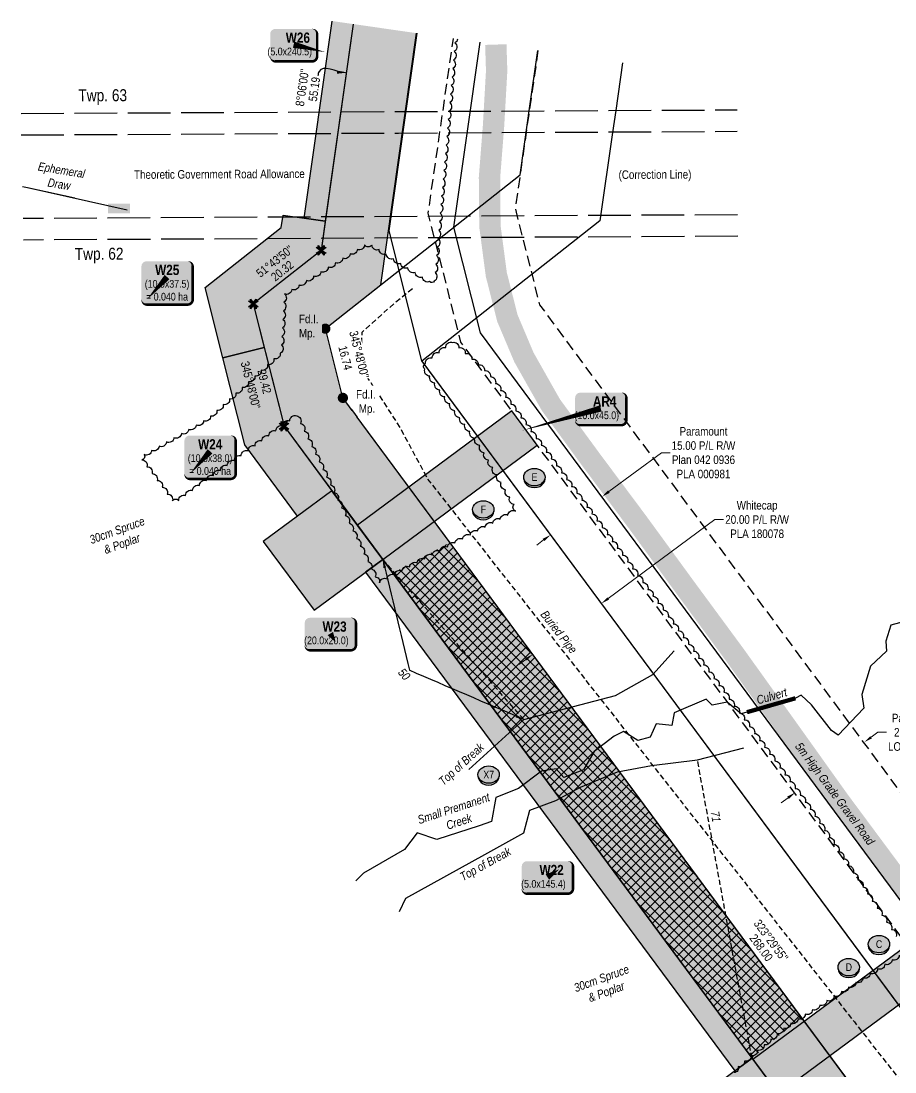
# Model space of a CAD drawing. Extents: x 521099 to 549685, y 6023217 to 6034691.
# Drawn here: x 533087 to 534110, y 6029176 to 6030407 of the extents above; entities that cross this region are included whole.
import ezdxf
from ezdxf.enums import TextEntityAlignment as Align

# ---------------------------------------------------------------- set-up
doc = ezdxf.new("R2010")
doc.units = 0
doc.header["$LTSCALE"] = 5
doc.header["$PDSIZE"] = 0.5
for name, pattern in [('0', [1, 1, 0]), ('foc-ACCESSROAD', [3.75, 2.5, -1.25]), ('foc-TIELINE', [1.875, 1.25, -0.625]), ('foc-TOPO', [1, 0.2, -0.8]), ('foc-TOPO-ephemeral', [6.25, 3.125, -0.625, 0.625, -0.625, 0.625, -0.625]), ('foc-UNSURVEYED', [12.5, 10, -2.5]), ('UG_PIPE', [1.875, 1.25, -0.625])]:
    doc.linetypes.add(name, pattern=pattern)
doc.layers.get('Defpoints').update_dxf_attribs({"color": 9})
for name, color, linetype, lineweight in [('AS-GENERAL', 48, 'Continuous', 18), ('C-RW-T', 13, 'Continuous', 9), ('F-AR-T', 190, 'Continuous', 9), ('F-RW-T', 190, 'Continuous', 9), ('T-TEXT', 48, 'Continuous', 18), ('T-TIE-T', 201, 'Continuous', 18)]:
    doc.layers.add(name, color=color, linetype=linetype, lineweight=lineweight)
for name, color, linetype in [('AS-PIPE-UG', 44, 'UG_PIPE'), ('AS-PIPE-UG-T', 44, 'Continuous'), ('AS-ROADS', 254, 'Continuous'), ('AS-UNDERLAY-H', 141, 'Continuous'), ('C-RW', 13, 'Continuous'), ('D-TXT', 6, 'Continuous'), ('F-AR', 190, 'foc-ACCESSROAD'), ('F-RW', 190, 'Continuous'), ('L-BD', 7, 'Continuous'), ('L-BD1', 253, 'Continuous'), ('L-MON', 1, 'Continuous'), ('L-MON-T', 1, 'Continuous'), ('L-ROAD-T', 7, 'Continuous'), ('L-USEC', 7, 'foc-UNSURVEYED'), ('P-CROSSINGS', 250, 'Continuous'), ('P-PROPOSED', 10, 'Continuous'), ('P-PROPOSED-H', 21, 'Continuous'), ('P-TEMP-BLOCKS', 250, 'Continuous'), ('P-TEMP-BLUE-BORE-H', 131, 'Continuous'), ('P-TEMP-H', 41, 'Continuous'), ('P-TEMP-NO CUT-H', 104, 'Continuous'), ('P-TEMP_WORKSPACE', 46, 'Continuous'), ('T-BUSH', 110, '0'), ('T-BUSH-T', 110, 'Continuous'), ('T-CREEK', 160, 'Continuous'), ('T-DRAW', 143, 'foc-TOPO-ephemeral'), ('T-GENERAL', 48, 'foc-TOPO'), ('T-SLOPE', 48, 'Continuous'), ('T-TIE', 201, 'foc-TIELINE'), ('T-WATER-T', 170, 'Continuous')]:
    doc.layers.add(name, color=color, linetype=linetype)
doc.styles.add('80', font='ARIALN.TTF', dxfattribs={"height": 10})
doc.styles.add('80CG', font='ARIALN.TTF', dxfattribs={"height": 10})
doc.styles.add('80L', font='ARIALN.TTF', dxfattribs={"height": 10})
doc.styles.add('80LS', font='ARIALNI.TTF', dxfattribs={"height": 10})
doc.styles.add('BOLD', font='ARIALNB.TTF')
doc.styles.add('Crossing', font='ARIALN.TTF', dxfattribs={"height": 10})
doc.styles.add('foc-LtypeFont', font='ARIALN.TTF', dxfattribs={"height": 7.35})
doc.linetypes.add('foc-TOPO-flowdirection-NOLINE', pattern='A,0,[">",foc-LtypeFont,S=0.3,R=0,X=0,Y=-0.945],-20,[">",foc-LtypeFont,S=0.3,R=0,X=0,Y=-0.945],0', length=20)
doc.dimstyles.new('Compass 5 000', dxfattribs={"dimscale": 5, "dimtxt": 9, "dimasz": 2, "dimexe": 0.2, "dimexo": 0.0625, "dimgap": 0.5, "dimtad": 0, "dimtih": 1, "dimtoh": 1, "dimzin": 0, "dimdsep": 46, "dimtxsty": '80CG', "dimcen": 0.1, "dimse1": 1, "dimse2": 1, "dimclrd": 256, "dimclrt": 256, "dimaunit": 1, "dimadec": 4, "dimazin": 0, "dimtfac": 0.06, "dimtofl": 0, "dimtmove": 0, "dimatfit": 1, "dimfxl": 0.2, "dimtolj": 1, "dimtzin": 0, "dimlwd": -1, "dimarcsym": 0})

# ---------------------------------------------------------------- blocks, each defined once
blk = doc.blocks.new('*U490')
h = blk.add_hatch(color=191)
edge = h.paths.add_edge_path()
edge.add_line((-24, -19.6), (24, -19.6))
edge.add_arc((24, -13.6), 6, 270, 360)
edge.add_line((30, -13.6), (30, 12.5))
edge.add_arc((24, 12.5), 6, 0, 90)
edge.add_line((24, 18.5), (-24, 18.5))
edge.add_arc((-24, 12.5), 6, 90, 180)
edge.add_line((-30, 12.5), (-30, -13.6))
edge.add_arc((-24, -13.6), 6, 180, 270)
at = {"color": 250, "flags": 128}
blk.add_lwpolyline([(-24, -19.6, 3, 3, 0), (24, -19.6, 3, 3, 0.414214), (30, -13.6, 3, 3, 0), (30, 12.5, 3, 0, 0.414214), (24, 18.5, 0, 0, 0), (-24, 18.5, 0, 0, 0.414214), (-30, 12.5, 0, 0, 0), (-30, -13.6, 0, 3, 0.414214)], format="xyseb", close=True, dxfattribs=at)
at = {"flags": 128}
blk.add_lwpolyline([(14, 9.1, 0, 7.5, 0), (0, 0, 0, 0, 0)], format="xyseb", dxfattribs=at)
at = {"color": 250}
for tag, p, height, style in [('TEMP_AREA_W1_001', (-9.2, 2.2), 12, 'BOLD'), ('ENTER_TEXT_001', (-30.7, -12.5), 9, '80')]:
    blk.add_attdef(tag, p, '', height=height, dxfattribs=dict(at, style=style))
blk = doc.blocks.new('*U475')
h = blk.add_hatch(color=191)
edge = h.paths.add_edge_path()
edge.add_line((-24, -19.6), (24, -19.6))
edge.add_arc((24, -13.6), 6, 270, 360)
edge.add_line((30, -13.6), (30, 12.5))
edge.add_arc((24, 12.5), 6, 0, 90)
edge.add_line((24, 18.5), (-24, 18.5))
edge.add_arc((-24, 12.5), 6, 90, 180)
edge.add_line((-30, 12.5), (-30, -13.6))
edge.add_arc((-24, -13.6), 6, 180, 270)
at = {"color": 250, "flags": 128}
blk.add_lwpolyline([(-24, -19.6, 3, 3, 0), (24, -19.6, 3, 3, 0.414214), (30, -13.6, 3, 3, 0), (30, 12.5, 3, 0, 0.414214), (24, 18.5, 0, 0, 0), (-24, 18.5, 0, 0, 0.414214), (-30, 12.5, 0, 0, 0), (-30, -13.6, 0, 3, 0.414214)], format="xyseb", close=True, dxfattribs=at)
at = {"flags": 128}
blk.add_lwpolyline([(6.2, -10, 0, 7.5, 0), (0, 0, 0, 0, 0)], format="xyseb", dxfattribs=at)
at = {"color": 250}
for tag, p, height, style in [('TEMP_AREA_W1_001', (-9.2, 2.2), 12, 'BOLD'), ('ENTER_TEXT_001', (-30.7, -12.5), 9, '80')]:
    blk.add_attdef(tag, p, '', height=height, dxfattribs=dict(at, style=style))
blk = doc.blocks.new('*D651')
at = {"layer": 'Defpoints', "color": 0, "transparency": 16777216}
for p in [(534074.2, 6029562.2), (534096.3, 6029531.9), (534015.4, 6029473)]:
    blk.add_point(p, dxfattribs=at)
at = {"layer": 'F-AR-T', "transparency": 16777216}
for p, q in [((534082.3, 6029568.1), (534090.4, 6029573.9)), ((534090.4, 6029573.9), (534100.4, 6029573.9)), ((533985.3, 6029497.3), (533977.2, 6029491.5))]:
    blk.add_line(p, q, dxfattribs=at)
for points in [[(534081.3, 6029569.4), (534083.3, 6029566.7), (534074.2, 6029562.2)], [(533984.3, 6029498.7), (533986.3, 6029496), (533993.4, 6029503.2)]]:
    blk.add_solid(points, dxfattribs=at)
at = {"layer": 'F-AR-T', "transparency": 16777216, "insert": (534134.7, 6029573.9), "char_height": 10, "attachment_point": 5, "style": '80CG'}
blk.add_mtext('\\A1;Paramount\\P20.00 A/R\\PLOC 992574', dxfattribs=at)
blk = doc.blocks.new('TEMP')
h = blk.add_hatch(color=255)
h.dxf.hatch_style = 1
h.paths.add_polyline_path([(-1.15, -0.67), (-0.67, -0.67), (-0.67, -1.15), (0, -0.25), (0.67, -1.15), (0.67, -0.67), (1.15, -0.67), (0.25, 0), (1.15, 0.67), (0.67, 0.67), (0.67, 1.15), (0, 0.25), (-0.67, 1.15), (-0.67, 0.67), (-1.15, 0.67), (-0.25, 0)])
h = blk.add_hatch(color=1)
h.dxf.hatch_style = 1
h.paths.add_polyline_path([(0, 0.08), (-0.57, 0.85), (-0.57, 0.57), (-0.85, 0.57), (-0.08, 0), (-0.85, -0.57), (-0.57, -0.57), (-0.57, -0.85), (0, -0.08), (0.57, -0.85), (0.57, -0.57), (0.85, -0.57), (0.08, 0), (0.85, 0.57), (0.57, 0.57), (0.57, 0.85)])
at = {"color": 1}
for p, q in [((-0.08, 0), (0.08, 0)), ((0, 0.08), (0, -0.08))]:
    blk.add_line(p, q, dxfattribs=at)
at = {"color": 255, "flags": 128}
blk.add_lwpolyline([(-0.25, 0), (-1.15, 0.67), (-0.67, 0.67), (-0.67, 1.15), (0, 0.25), (0.67, 1.15), (0.67, 0.67), (1.15, 0.67), (0.25, 0), (1.15, -0.67), (0.67, -0.67), (0.67, -1.15), (0, -0.25), (-0.67, -1.15), (-0.67, -0.67), (-1.15, -0.67)], close=True, dxfattribs=at)
at = {"color": 1, "flags": 128}
blk.add_lwpolyline([(-0.08, 0), (-0.85, 0.57), (-0.57, 0.57), (-0.57, 0.85), (0, 0.08), (0.57, 0.85), (0.57, 0.57), (0.85, 0.57), (0.08, 0), (0.85, -0.57), (0.57, -0.57), (0.57, -0.85), (0, -0.08), (-0.57, -0.85), (-0.57, -0.57), (-0.85, -0.57)], close=True, dxfattribs=at)
blk = doc.blocks.new('fdia')
at = {"color": 255, "const_width": 1}
blk.add_lwpolyline([(-0.5, 0, 1), (0.5, 0, 1)], format="xyb", close=True, dxfattribs=at)
blk = doc.blocks.new('Fdiaa')
blk.add_blockref('fdia', (0, 0))
blk = doc.blocks.new('fdib')
at = {"color": 1, "const_width": 1.6}
blk.add_lwpolyline([(-0.4, 0, 1), (0.4, 0, 1)], format="xyb", close=True, dxfattribs=at)
at = {"color": 1}
blk.add_circle((0, 0), 0.8, dxfattribs=at)
blk = doc.blocks.new('Fdibb')
blk.add_blockref('fdib', (0, 0))
blk = doc.blocks.new('fdicc')
for name in ['Fdibb', 'Fdiaa']:
    blk.add_blockref(name, (0, 0))
blk = doc.blocks.new('FDI')
blk.add_blockref('fdicc', (0, 0))
blk = doc.blocks.new('*D652')
at = {"layer": 'C-RW-T', "transparency": 16777216}
for p, q in [((533774.7, 6029730.6), (533899.5, 6029823)), ((533899.5, 6029823), (533909.5, 6029823)), ((533678.3, 6029659.3), (533670.2, 6029653.4))]:
    blk.add_line(p, q, dxfattribs=at)
at = {"layer": 'C-RW-T', "linetype": 'Continuous', "transparency": 16777216}
for points in [[(533773.7, 6029732), (533775.7, 6029729.3), (533766.6, 6029724.7)], [(533677.3, 6029660.6), (533679.3, 6029658), (533686.3, 6029665.2)]]:
    blk.add_solid(points, dxfattribs=at)
at = {"layer": 'Defpoints', "color": 0, "linetype": 'Continuous', "transparency": 16777216}
for p in [(533766.6, 6029724.7), (533788.2, 6029695.6), (533707.8, 6029636.2)]:
    blk.add_point(p, dxfattribs=at)
at = {"layer": 'C-RW-T', "linetype": 'Continuous', "transparency": 16777216, "insert": (533949, 6029823), "char_height": 10, "attachment_point": 5, "style": '80CG'}
blk.add_mtext('\\A1;Whitecap\\P20.00 P/L R/W\\PPLA 180078', dxfattribs=at)
blk = doc.blocks.new('*D663')
at = {"layer": 'Defpoints', "color": 0, "linetype": 'Continuous', "transparency": 16777216}
for p in [(533765.6, 6029852.1), (533767.4, 6029849.7), (533705.4, 6029807.5)]:
    blk.add_point(p, dxfattribs=at)
at = {"layer": 'F-RW-T', "transparency": 16777216}
for p, q in [((533775.4, 6029855.7), (533837.1, 6029901.3)), ((533837.1, 6029901.3), (533847.1, 6029901.3)), ((533699.1, 6029799.2), (533691.1, 6029793.2))]:
    blk.add_line(p, q, dxfattribs=at)
at = {"layer": 'F-RW-T', "linetype": 'Continuous', "transparency": 16777216}
for points in [[(533774.4, 6029857), (533776.4, 6029854.3), (533767.4, 6029849.7)], [(533698.1, 6029800.5), (533700.1, 6029797.8), (533707.1, 6029805.1)]]:
    blk.add_solid(points, dxfattribs=at)
at = {"layer": 'F-RW-T', "linetype": 'Continuous', "transparency": 16777216, "insert": (533886.2, 6029901.3), "char_height": 10, "attachment_point": 5, "style": '80CG'}
blk.add_mtext('\\A1;Paramount\\P15.00 P/L R/W\\PPlan 042 0936\\PPLA 000981', dxfattribs=at)
blk = doc.blocks.new('xing2')
h = blk.add_hatch(color=50)
h.dxf.hatch_style = 1
edge = h.paths.add_edge_path()
edge.add_ellipse((0, 0), major_axis=(-12.5, 0), ratio=0.816297, start_angle=0, end_angle=360)
h = blk.add_hatch(color=250)
h.dxf.hatch_style = 1
edge = h.paths.add_edge_path()
edge.add_ellipse((0, -2), major_axis=(-12.5, 0), ratio=0.816297, start_angle=0, end_angle=180)
edge.add_line((12.5, -2), (12.5, 0))
edge.add_ellipse((0, 0), major_axis=(-12.5, 0), ratio=0.816297, start_angle=0, end_angle=180, ccw=False)
edge.add_line((-12.5, 0), (-12.5, -2))
at = {"color": 250}
blk.add_ellipse((0, 0), major_axis=(-12.5, 0), ratio=0.816297, dxfattribs=at)
blk.add_ellipse((0, -2), major_axis=(-12.5, 0), ratio=0.816297, start_param=0, end_param=3.141593, dxfattribs=at)
at = {"color": 250, "style": 'Crossing'}
blk.add_attdef('CROSSING', text='', height=9, dxfattribs=at).set_placement((0.1, 0), align=Align.MIDDLE_CENTER)
at = {"color": 250, "style": 'Crossing', "flags": 1}
for tag, p in [('OWNER', (0.1, -12.5)), ('DESCRIPTION', (0.1, -25.8)), ('LOCATION', (0.1, -39.3)), ('DWG_REF', (0.1, -52.8))]:
    blk.add_attdef(tag, text='', height=9, dxfattribs=at).set_placement(p, align=Align.MIDDLE_CENTER)
blk = doc.blocks.new('Well_proximity')
h = blk.add_hatch(color=191)
h.dxf.hatch_style = 1
edge = h.paths.add_edge_path()
edge.add_ellipse((0, 0), major_axis=(-12.5, 0), ratio=0.816297, start_angle=0, end_angle=360)
h = blk.add_hatch(color=250)
h.dxf.hatch_style = 1
edge = h.paths.add_edge_path()
edge.add_ellipse((0, -2), major_axis=(-12.5, 0), ratio=0.816297, start_angle=0, end_angle=180)
edge.add_line((12.5, -2), (12.5, 0))
edge.add_ellipse((0, 0), major_axis=(-12.5, 0), ratio=0.816297, start_angle=0, end_angle=180, ccw=False)
edge.add_line((-12.5, 0), (-12.5, -2))
at = {"color": 250}
blk.add_ellipse((0, 0), major_axis=(-12.5, 0), ratio=0.816297, dxfattribs=at)
blk.add_ellipse((0, -2), major_axis=(-12.5, 0), ratio=0.816297, start_param=0, end_param=3.141593, dxfattribs=at)
at = {"color": 250, "style": '80L'}
blk.add_attdef('CROSSING', text='', height=9, dxfattribs=at).set_placement((0.1, 0), align=Align.MIDDLE_CENTER)
blk = doc.blocks.new('*U968')
h = blk.add_hatch(color=191)
edge = h.paths.add_edge_path()
edge.add_line((-24, -19.6), (24, -19.6))
edge.add_arc((24, -13.6), 6, 270, 360)
edge.add_line((30, -13.6), (30, 12.5))
edge.add_arc((24, 12.5), 6, 0, 90)
edge.add_line((24, 18.5), (-24, 18.5))
edge.add_arc((-24, 12.5), 6, 90, 180)
edge.add_line((-30, 12.5), (-30, -13.6))
edge.add_arc((-24, -13.6), 6, 180, 270)
at = {"color": 250, "flags": 128}
blk.add_lwpolyline([(-24, -19.6, 3, 3, 0), (24, -19.6, 3, 3, 0.414214), (30, -13.6, 3, 3, 0), (30, 12.5, 3, 0, 0.414214), (24, 18.5, 0, 0, 0), (-24, 18.5, 0, 0, 0.414214), (-30, 12.5, 0, 0, 0), (-30, -13.6, 0, 3, 0.414214)], format="xyseb", close=True, dxfattribs=at)
at = {"flags": 128}
blk.add_lwpolyline([(-92.6, -26, 0, 7.5, 0), (0, 0, 0, 0, 0)], format="xyseb", dxfattribs=at)
at = {"color": 250}
for tag, p, height, style in [('TEMP_AREA_W1_001', (-9.2, 2.2), 12, 'BOLD'), ('ENTER_TEXT_001', (-30.7, -12.5), 9, '80')]:
    blk.add_attdef(tag, p, '', height=height, dxfattribs=dict(at, style=style))
blk = doc.blocks.new('*U476')
h = blk.add_hatch(color=191)
edge = h.paths.add_edge_path()
edge.add_line((-21.5, -19.6), (21.5, -19.6))
edge.add_arc((21.5, -13.6), 6, 270, 360)
edge.add_line((27.5, -13.6), (27.5, 12.5))
edge.add_arc((21.5, 12.5), 6, 0, 90)
edge.add_line((21.5, 18.5), (-21.5, 18.5))
edge.add_arc((-21.5, 12.5), 6, 90, 180)
edge.add_line((-27.5, 12.5), (-27.5, -13.6))
edge.add_arc((-21.5, -13.6), 6, 180, 270)
at = {"color": 250, "flags": 128}
blk.add_lwpolyline([(-21.5, -19.6, 3, 3, 0), (21.5, -19.6, 3, 3, 0.414214), (27.5, -13.6, 3, 3, 0), (27.5, 12.5, 3, 0, 0.414214), (21.5, 18.5, 0, 0, 0), (-21.5, 18.5, 0, 0, 0.414214), (-27.5, 12.5, 0, 0, 0), (-27.5, -13.6, 0, 3, 0.414214)], format="xyseb", close=True, dxfattribs=at)
at = {"flags": 128}
blk.add_lwpolyline([(36.7, -8.7, 0, 7.5, 0), (0, 0, 0, 0, 0)], format="xyseb", dxfattribs=at)
at = {"color": 250}
for tag, p, height, style in [('TEMP_AREA_W1_001', (-9.2, 2.2), 12, 'BOLD'), ('ENTER_TEXT_001', (-30.7, -12.5), 9, '80')]:
    blk.add_attdef(tag, p, '', height=height, dxfattribs=dict(at, style=style))
blk = doc.blocks.new('*U998')
h = blk.add_hatch(color=191)
edge = h.paths.add_edge_path()
edge.add_line((-24, -32.3), (24, -32.3))
edge.add_arc((24, -26.3), 6, 270, 360)
edge.add_line((30, -26.3), (30, 12.5))
edge.add_arc((24, 12.5), 6, 0, 90)
edge.add_line((24, 18.5), (-24, 18.5))
edge.add_arc((-24, 12.5), 6, 90, 180)
edge.add_line((-30, 12.5), (-30, -26.3))
edge.add_arc((-24, -26.3), 6, 180, 270)
at = {"color": 250, "flags": 128}
blk.add_lwpolyline([(-24, -32.3, 3, 3, 0), (24, -32.3, 3, 3, 0.414214), (30, -26.3, 3, 3, 0), (30, 12.5, 3, 0, 0.414214), (24, 18.5, 0, 0, 0), (-24, 18.5, 0, 0, 0.414214), (-30, 12.5, 0, 0, 0), (-30, -26.3, 0, 3, 0.414214)], format="xyseb", close=True, dxfattribs=at)
at = {"flags": 128}
blk.add_lwpolyline([(-23.5, -26.4, 0, 7.5, 0), (0, 0, 0, 0, 0)], format="xyseb", dxfattribs=at)
at = {"color": 250}
for tag, p, height, style in [('TEMP_AREA_W1_001', (-9.2, 2.2), 12, 'BOLD'), ('ENTER_TEXT_001', (-30.7, -12.5), 9, '80')]:
    blk.add_attdef(tag, p, '', height=height, dxfattribs=dict(at, style=style))

msp = doc.modelspace()

# ---------------------------------------------------------------- hatches: boundary and pattern name
at = {"layer": 'AS-UNDERLAY-H'}
h = msp.add_hatch(color=256, dxfattribs=at)
h.dxf.hatch_style = 1
h.paths.add_polyline_path([(533189.317, 6030193.01), (533215.089, 6030193.01), (533215.089, 6030181.663), (533189.317, 6030181.663)])
at = {"layer": 'P-TEMP-BLUE-BORE-H'}
h = msp.add_hatch(color=256, dxfattribs=at)
h.dxf.hatch_style = 1
h.paths.add_polyline_path([(533943.012, 6029192.311), (533522.492, 6029760.593), (533589.562, 6029795.975), (534002.216, 6029238.324), (533984.568, 6029227.244)])
at = {"layer": 'P-TEMP-H'}
h = msp.add_hatch(color=256, dxfattribs=at)
h.dxf.hatch_style = 1
h.paths.add_polyline_path([(533476.29, 6030403.178), (533451.557, 6030406.737), (533418.845, 6030175.967), (533443.584, 6030172.46)])
h = msp.add_hatch(color=256, dxfattribs=at)
h.dxf.hatch_style = 1
h.paths.add_polyline_path([(533372.139, 6030024.385), (533395.278, 6029932.246), (533451.373, 6029856.702), (533411.077, 6029826.883), (533349.22, 6029910.475), (533323.67, 6030012.212)])
h = msp.add_hatch(color=256, dxfattribs=at)
h.dxf.hatch_style = 1
h.paths.add_polyline_path([(533510.825, 6029776.359), (533451.373, 6029856.702), (533371.03, 6029797.249), (533430.482, 6029716.906)])
h = msp.add_hatch(color=256, dxfattribs=at)
h.dxf.hatch_style = 1
h.paths.add_polyline_path([(533490.74, 6029761.496), (533922.926, 6029177.447), (533943.012, 6029192.311), (533510.825, 6029776.359)])
h = msp.add_hatch(color=256, dxfattribs=at)
h.dxf.hatch_style = 1
h.paths.add_polyline_path([(533973.77, 6029150.745), (534154.542, 6029284.514), (534124.815, 6029324.685), (533944.044, 6029190.917)])
h = msp.add_hatch(color=256, dxfattribs=at)
h.dxf.hatch_style = 1
h.paths.add_polyline_path([(534002.465, 6029111.968), (533943.012, 6029192.311), (533862.669, 6029132.858), (533922.122, 6029052.515)])
at = {"layer": 'P-TEMP-NO CUT-H'}
h = msp.add_hatch(dxfattribs=at)
h.set_pattern_fill('ANSI37', color=256, scale=2.498703625)
h.paths.add_polyline_path([(533943.012, 6029192.311), (533522.492, 6029760.593), (533589.562, 6029795.975), (534002.216, 6029238.324), (533984.568, 6029227.244)])

# ---------------------------------------------------------------- linework, layer by layer
at = {"layer": 'AS-GENERAL', "const_width": 4.997, "flags": 128}
msp.add_lwpolyline([(533937.058, 6029597.479), (533993.793, 6029613.784)], dxfattribs=at)
at = {"layer": 'AS-PIPE-UG', "flags": 128}
msp.add_lwpolyline([(533545.543, 6030093.239), (533516.853, 6030069.764), (533486.388, 6030042.094), (533484.593, 6030001.409), (533503.958, 6029972.574), (533531.848, 6029929.109), (533563.198, 6029870.699), (534062.768, 6029234.814), (534494.748, 6028683.416)], dxfattribs=at)
at = {"layer": 'AS-ROADS', "const_width": 24.987, "flags": 128}
msp.add_lwpolyline([(534253.098, 6029209.195), (534250.183, 6029213.149), (534176.143, 6029315.279), (534110.713, 6029405.029), (534044.598, 6029494.184), (533981.863, 6029582.164), (533923.253, 6029664.059), (533865.803, 6029742.129), (533808.293, 6029820.949), (533754.148, 6029893.594), (533707.633, 6029957.154), (533676.068, 6030012.979), (533656.718, 6030058.739), (533643.718, 6030109.989), (533636.238, 6030166.474), (533635.743, 6030223.504), (533640.508, 6030284.394), (533644.128, 6030348.384), (533643.148, 6030379.166)], dxfattribs=at)
at = {"layer": 'C-RW', "flags": 128}
for points in [[(533791.494, 6030357.819), (533783.455, 6030301.96), (533779.741, 6030276.199), (533764.875, 6030172.895), (533556.668, 6030008.455), (534342.852, 6028946.022), (534400.464, 6028858.125), (534478.474, 6028752.153), (534516.89, 6028699.616)], [(534104.913, 6029099.54), (533464.143, 6029965.464), (533443.628, 6030046.539)]]:
    msp.add_lwpolyline(points, dxfattribs=at)
at = {"layer": 'F-AR', "flags": 128}
for points in [[(534549.208, 6028723.228), (534349.642, 6028996.374), (534331.755, 6029045.032), (533602.295, 6030030.808), (533564.058, 6030181.921), (533581.192, 6030300.954), (533581.728, 6030304.705), (533593.476, 6030386.314)], [(533692.486, 6030372.066), (533682.323, 6030301.457), (533680.735, 6030290.45), (533673.254, 6030238.46), (533665.856, 6030187.059), (533694.357, 6030074.425), (534420.621, 6029092.966), (534438.615, 6029044.018), (534629.911, 6028782.191)]]:
    msp.add_lwpolyline(points, dxfattribs=at)
at = {"layer": 'F-RW', "flags": 128}
for points in [[(533550.524, 6030392.495), (533517.742, 6030161.24), (533556.264, 6030009), (534276.574, 6029035.588), (534326.009, 6028968.784), (534321.877, 6028612.741)], [(534396.833, 6028611.872), (534401.257, 6028993.114), (534351.841, 6029059.895), (533625.311, 6030041.712), (533594.032, 6030165.326), (533624.721, 6030381.818)]]:
    msp.add_lwpolyline(points, dxfattribs=at)
at = {"layer": 'L-USEC', "flags": 128}
for points in [[(533087.425, 6030298.531), (533529.27, 6030300.744), (533925.537, 6030302.729)], [(533087.551, 6030273.394), (533529.396, 6030275.607), (533925.663, 6030277.592)], [(533926.187, 6030179.86), (533090.006, 6030175.438)], [(533926.32, 6030154.723), (533090.139, 6030150.301)]]:
    msp.add_lwpolyline(points, dxfattribs=at)
at = {"layer": 'P-TEMP_WORKSPACE', "flags": 128}
msp.add_lwpolyline([(533476.29, 6030403.178), (533443.584, 6030172.46), (533418.845, 6030175.967), (533451.557, 6030406.737)], dxfattribs=at)
for points in [[(533372.139, 6030024.385), (533395.278, 6029932.246), (533451.373, 6029856.702), (533411.077, 6029826.883), (533349.22, 6029910.475), (533323.67, 6030012.212)], [(533510.825, 6029776.359), (533451.373, 6029856.702), (533371.03, 6029797.249), (533430.482, 6029716.906)], [(533490.74, 6029761.496), (533922.926, 6029177.447), (533943.012, 6029192.311), (533510.825, 6029776.359)], [(533973.77, 6029150.745), (534154.542, 6029284.514), (534124.815, 6029324.685), (533944.044, 6029190.917)], [(534002.465, 6029111.968), (533943.012, 6029192.311), (533862.669, 6029132.858), (533922.122, 6029052.515)]]:
    msp.add_lwpolyline(points, close=True, dxfattribs=at)
at = {"layer": 'T-BUSH', "linetype": 'Continuous', "flags": 128}
for points in [[(533598.351, 6030385.613, -0.23848613), (533595.34, 6030381.002, -0.52056705), (533594.475, 6030371.045, -0.52056705), (533593.609, 6030361.088, -0.52056705), (533592.744, 6030351.13, -0.52056705), (533591.878, 6030341.173, -0.52056705), (533591.013, 6030331.216, -0.52056705), (533590.147, 6030321.259, -0.52056705), (533589.281, 6030311.301, -0.52056705), (533588.416, 6030301.344, -0.52056705), (533587.55, 6030291.387, -0.52056705), (533586.685, 6030281.429, -0.52056705), (533585.819, 6030271.472, -0.52056705), (533584.954, 6030261.515, -0.52056705), (533584.088, 6030251.558, -0.52056705), (533583.223, 6030241.6, -0.52056705), (533582.357, 6030231.643, -0.52056705), (533581.492, 6030221.686, -0.52056705), (533580.626, 6030211.729, -0.52056705), (533579.761, 6030201.771, -0.52056705), (533578.895, 6030191.814, -0.52056705), (533578.029, 6030181.857, -0.52056705), (533577.164, 6030171.9, -0.52056705), (533576.298, 6030161.942, -0.52056705), (533575.433, 6030151.985, -0.52056705), (533574.567, 6030142.028, -0.52056705), (533573.702, 6030132.07, -0.52056705), (533572.836, 6030122.113, -0.52056705), (533571.971, 6030112.156, -0.52056705), (533571.105, 6030102.199, -0.52056705), (533565.613, 6030101.596, -0.52056705), (533557.174, 6030106.951, -0.52056705), (533548.734, 6030112.306, -0.52056705), (533540.295, 6030117.661, -0.52056705), (533531.856, 6030123.017, -0.52056705), (533523.417, 6030128.372, -0.52056705), (533514.978, 6030133.727, -0.52056705), (533506.539, 6030139.082, -0.52056705), (533498.1, 6030144.437, -0.52056705), (533489.618, 6030144.56, -0.52056705), (533481.093, 6030139.343, -0.52056705), (533472.567, 6030134.126, -0.52056705), (533464.042, 6030128.909, -0.52056705), (533455.517, 6030123.692, -0.52056705), (533446.991, 6030118.476, -0.52056705), (533438.466, 6030113.259, -0.52056705), (533429.941, 6030108.042, -0.52056705), (533421.416, 6030102.825, -0.52056705), (533412.89, 6030097.608, -0.52056705), (533404.365, 6030092.391, -0.52056705), (533395.84, 6030087.174, -0.52056705), (533395.013, 6030077.368, -0.52056705), (533394.478, 6030067.387, -0.52056705), (533393.942, 6030057.407, -0.52056705), (533393.407, 6030047.426, -0.52056705), (533392.872, 6030037.446, -0.52056705), (533392.337, 6030027.465, -0.52056705), (533390.919, 6030017.905, -0.52056705), (533383.503, 6030011.205, -0.52056705), (533376.087, 6030004.504, -0.52056705), (533368.671, 6029997.803, -0.52056705), (533361.255, 6029991.103, -0.52056705), (533353.839, 6029984.402, -0.52056705), (533346.423, 6029977.701, -0.52056705), (533339.007, 6029971.001, -0.52056705), (533331.591, 6029964.3, -0.52056705), (533324.175, 6029957.599, -0.52056705), (533316.759, 6029950.899, -0.52056705), (533309.343, 6029944.198, -0.52056705), (533301.188, 6029938.521, -0.52056705), (533292.494, 6029933.59, -0.52056705), (533283.8, 6029928.66, -0.52056705), (533275.106, 6029923.73, -0.52056705), (533266.411, 6029918.8, -0.52056705), (533257.717, 6029913.87, -0.52056705), (533249.023, 6029908.939, -0.52056705), (533240.329, 6029904.009, -0.52056705), (533231.635, 6029899.079, -0.52056705), (533228.809, 6029892.913, -0.52056705), (533234.778, 6029884.896, -0.52056705), (533240.746, 6029876.879, -0.52056705), (533246.715, 6029868.862, -0.52056705), (533252.683, 6029860.845, -0.52056705), (533258.652, 6029852.828, -0.52056705), (533264.621, 6029844.811, -0.52056705), (533271.948, 6029845.507, -0.52056705), (533280.074, 6029851.326, -0.52056705), (533288.2, 6029857.145, -0.52056705), (533296.326, 6029862.965, -0.52056705), (533304.451, 6029868.784, -0.52056705), (533312.577, 6029874.604, -0.52056705), (533320.703, 6029880.423, -0.52056705), (533328.829, 6029886.242, -0.52056705), (533336.955, 6029892.062, -0.52056705), (533345.081, 6029897.881, -0.52056705), (533353.207, 6029903.701, -0.52056705), (533361.333, 6029909.52, -0.52056705), (533369.459, 6029915.339, -0.52056705), (533377.585, 6029921.159, -0.52056705), (533385.711, 6029926.978, -0.52056705), (533393.837, 6029932.797, -0.52056705), (533401.963, 6029938.617, -0.52056705), (533410.089, 6029944.436, -0.52056705), (533414.507, 6029935.64, -0.52056705), (533418.876, 6029926.651, -0.52056705), (533423.245, 6029917.661, -0.52056705), (533427.614, 6029908.672, -0.52056705), (533431.983, 6029899.683, -0.52056705), (533436.352, 6029890.694, -0.52056705), (533440.721, 6029881.704, -0.52056705), (533445.09, 6029872.715, -0.52056705), (533449.459, 6029863.726, -0.52056705), (533453.828, 6029854.736, -0.52056705), (533458.197, 6029845.747, -0.52056705), (533462.567, 6029836.758, -0.52056705), (533466.936, 6029827.768, -0.52056705), (533471.305, 6029818.779, -0.52056705), (533475.674, 6029809.79, -0.52056705), (533480.043, 6029800.8, -0.52056705), (533484.412, 6029791.811, -0.52056705), (533488.781, 6029782.822, -0.52056705), (533493.15, 6029773.833, -0.52056705), (533497.519, 6029764.843, -0.52056705), (533501.888, 6029755.854, -0.52056705), (533506.959, 6029749.008, -0.52056705), (533515.799, 6029753.672, -0.52056705), (533524.639, 6029758.335, -0.52056705), (533533.479, 6029762.999, -0.52056705), (533542.319, 6029767.662, -0.52056705), (533551.16, 6029772.326, -0.52056705), (533560, 6029776.989, -0.52056705), (533568.84, 6029781.653, -0.52056705), (533577.68, 6029786.317, -0.52056705), (533586.52, 6029790.98, -0.52056705), (533595.36, 6029795.644, -0.52056705), (533604.2, 6029800.307, -0.52056705), (533613.04, 6029804.971, -0.52056705), (533621.88, 6029809.634, -0.52056705), (533630.721, 6029814.298, -0.52056705), (533639.561, 6029818.962, -0.52056705), (533648.401, 6029823.625, -0.52056705), (533657.241, 6029828.289, -0.52056705), (533666.081, 6029832.952, -0.52056705), (533664.489, 6029840.622, -0.52056705), (533659.486, 6029849.275, -0.52056705), (533654.483, 6029857.927, -0.52056705), (533649.481, 6029866.58, -0.52056705), (533644.478, 6029875.232, -0.52056705), (533639.475, 6029883.885, -0.52056705), (533634.472, 6029892.538, -0.52056705), (533629.469, 6029901.19, -0.52056705), (533624.466, 6029909.843, -0.52056705), (533618.695, 6029917.998, -0.52056705), (533612.84, 6029926.098, -0.52056705), (533606.985, 6029934.198, -0.52056705), (533601.13, 6029942.298, -0.52056705), (533595.275, 6029950.398, -0.52056705), (533589.419, 6029958.498, -0.52056705), (533583.564, 6029966.599, -0.52056705), (533577.709, 6029974.699, -0.52056705), (533571.854, 6029982.799, -0.52056705), (533565.998, 6029990.899, -0.52056705), (533560.143, 6029998.999, -0.52056705), (533560.767, 6030006.147, -0.52056705), (533568.706, 6030012.219, -0.52056705), (533576.645, 6030018.29, -0.52056705), (533584.584, 6030024.362, -0.52056705), (533592.523, 6030030.434, -0.52056705), (533599.988, 6030024.141, -0.52056705), (533607.438, 6030017.478, -0.52056705), (533614.888, 6030010.815, -0.52056705), (533622.338, 6030004.153, -0.52056705), (533629.789, 6029997.49, -0.52056705), (533636.747, 6029990.379, -0.52056705), (533642.691, 6029982.344, -0.52056705), (533648.634, 6029974.308, -0.52056705), (533654.578, 6029966.273, -0.52056705), (533660.522, 6029958.237, -0.52056705), (533666.466, 6029950.202, -0.52056705), (533672.409, 6029942.167, -0.52056705), (533678.353, 6029934.131, -0.52056705), (533684.297, 6029926.096, -0.52056705), (533690.241, 6029918.06, -0.52056705), (533696.185, 6029910.025, -0.52056705), (533702.128, 6029901.989, -0.52056705), (533708.072, 6029893.954, -0.52056705), (533714.016, 6029885.919, -0.52056705), (533719.96, 6029877.883, -0.52056705), (533725.903, 6029869.848, -0.52056705), (533731.847, 6029861.812, -0.52056705), (533737.791, 6029853.777, -0.52056705), (533743.735, 6029845.742, -0.52056705), (533749.678, 6029837.706, -0.52056705), (533755.622, 6029829.671, -0.52056705), (533761.566, 6029821.635, -0.52056705), (533767.51, 6029813.6, -0.52056705), (533773.454, 6029805.564, -0.52056705), (533779.397, 6029797.529, -0.52056705), (533785.341, 6029789.494, -0.52056705), (533791.285, 6029781.458, -0.52056705), (533797.229, 6029773.423, -0.52056705), (533803.172, 6029765.387, -0.52056705), (533809.116, 6029757.352, -0.52056705), (533815.06, 6029749.317, -0.52056705), (533821.004, 6029741.281, -0.52056705), (533826.947, 6029733.246, -0.52056705), (533832.891, 6029725.21, -0.52056705), (533838.835, 6029717.175, -0.52056705), (533844.779, 6029709.14, -0.52056705), (533850.723, 6029701.104, -0.52056705), (533856.666, 6029693.069, -0.52056705), (533862.61, 6029685.033, -0.52056705), (533868.554, 6029676.998, -0.52056705), (533874.498, 6029668.962, -0.52056705), (533880.441, 6029660.927, -0.52056705), (533886.385, 6029652.892, -0.52056705), (533892.329, 6029644.856, -0.52056705), (533898.273, 6029636.821, -0.52056705), (533904.216, 6029628.785, -0.52056705), (533910.16, 6029620.75, -0.52056705), (533916.104, 6029612.715, -0.52056705), (533922.048, 6029604.679, -0.52056705), (533927.992, 6029596.644, -0.52056705), (533933.935, 6029588.608, -0.52056705), (533939.879, 6029580.573, -0.52056705), (533945.823, 6029572.537, -0.52056705), (533951.767, 6029564.502, -0.52056705), (533957.71, 6029556.467, -0.52056705), (533963.654, 6029548.431, -0.52056705), (533969.598, 6029540.396, -0.52056705), (533975.542, 6029532.36, -0.52056705), (533981.485, 6029524.325, -0.52056705), (533987.429, 6029516.29, -0.52056705), (533993.373, 6029508.254, -0.52056705), (533999.317, 6029500.219, -0.52056705), (534005.261, 6029492.183, -0.52056705), (534010.942, 6029483.962, -0.52056705), (534016.543, 6029475.684, -0.52056705), (534022.144, 6029467.406, -0.52056705), (534027.745, 6029459.128, -0.52056705), (534033.346, 6029450.85, -0.52056705), (534038.947, 6029442.573, -0.52056705), (534044.549, 6029434.295, -0.52056705), (534050.15, 6029426.017, -0.52056705), (534055.751, 6029417.739, -0.52056705), (534061.352, 6029409.461, -0.52056705), (534066.953, 6029401.183, -0.52056705), (534072.555, 6029392.905, -0.52056705), (534078.156, 6029384.627, -0.52056705), (534083.757, 6029376.35, -0.52056705), (534089.358, 6029368.072, -0.52056705), (534094.959, 6029359.794, -0.52056705), (534100.56, 6029351.516, -0.52056705), (534106.162, 6029343.238, -0.52056705), (534111.763, 6029334.96, -0.52056705)], [(534115.369, 6029312.907, -0.52056705), (534106.904, 6029307.592, -0.52056705), (534098.439, 6029302.278, -0.52056705), (534089.975, 6029296.963, -0.52056705), (534081.51, 6029291.649, -0.52056705), (534073.045, 6029286.334, -0.52056705), (534064.58, 6029281.02, -0.52056705), (534056.116, 6029275.705, -0.52056705), (534047.651, 6029270.391, -0.52056705), (534039.186, 6029265.076, -0.52056705), (534030.721, 6029259.761, -0.52056705), (534022.257, 6029254.447, -0.52056705), (534013.792, 6029249.132, -0.52056705), (534005.327, 6029243.818, -0.52056705), (533996.862, 6029238.503, -0.52056705), (533988.398, 6029233.189, -0.52056705), (533980.208, 6029227.496, -0.52056705), (533972.558, 6029221.065, -0.52056705), (533964.907, 6029214.633, -0.52056705), (533957.256, 6029208.202, -0.52056705), (533949.606, 6029201.771, -0.52056705), (533941.955, 6029195.339, -0.52056705), (533934.304, 6029188.908, -0.52056705), (533926.654, 6029182.476, -0.52056705), (533922.198, 6029175.578, -0.52056705)]]:
    msp.add_lwpolyline(points, format="xyb", dxfattribs=at)
at = {"layer": 'T-CREEK', "linetype": 'foc-TOPO-flowdirection-NOLINE', "elevation": 4296.155, "flags": 128}
msp.add_lwpolyline([(534216.283, 6029894.909), (534224.428, 6029870.749), (534197.763, 6029838.694), (534150.693, 6029820.879), (534142.858, 6029786.229), (534142.283, 6029762.624), (534133.318, 6029760.214), (534148.063, 6029739.024), (534135.048, 6029726.409), (534136.713, 6029711.219), (534127.468, 6029705.124), (534105.543, 6029699.439), (534099.458, 6029680.644), (534100.318, 6029668.779), (534081.758, 6029651.539), (534071.463, 6029618.119), (534073.833, 6029602.114), (534043.773, 6029570.404), (534036.093, 6029576.124), (534012.673, 6029606.269), (534000.453, 6029617.474), (533993.793, 6029613.784), (533937.058, 6029597.479), (533930.238, 6029595.644), (533914.048, 6029609.129), (533896.348, 6029605.569), (533889.318, 6029612.814), (533851.698, 6029596.539), (533849.333, 6029581.954), (533830.643, 6029583.759), (533823.733, 6029568.194), (533809.218, 6029564.394), (533792.578, 6029574.804), (533781.853, 6029569.539), (533758.393, 6029551.564), (533745.788, 6029529.994), (533722.798, 6029520.894), (533713.803, 6029531.044), (533696.543, 6029528.559), (533669.508, 6029508.269), (533643.033, 6029497.549), (533637.948, 6029469.429), (533623.798, 6029464.604), (533574.068, 6029448.239), (533551.088, 6029456.059), (533536.378, 6029436.594), (533488.448, 6029409.004), (533479.466, 6029399.896)], dxfattribs=at)
at = {"layer": 'T-CREEK', "linetype": 'Continuous', "elevation": 4296.155, "flags": 128}
msp.add_lwpolyline([(534127.468, 6029705.124), (534105.543, 6029699.439), (534099.458, 6029680.644), (534100.318, 6029668.779), (534081.758, 6029651.539), (534071.463, 6029618.119), (534073.833, 6029602.114), (534043.773, 6029570.404), (534036.093, 6029576.124), (534012.673, 6029606.269), (534000.453, 6029617.474), (533993.793, 6029613.784), (533937.058, 6029597.479), (533930.238, 6029595.644), (533914.048, 6029609.129), (533896.348, 6029605.569), (533889.318, 6029612.814), (533851.698, 6029596.539), (533849.333, 6029581.954), (533830.643, 6029583.759), (533823.733, 6029568.194), (533809.218, 6029564.394), (533792.578, 6029574.804), (533781.853, 6029569.539), (533758.393, 6029551.564), (533745.788, 6029529.994), (533722.798, 6029520.894), (533713.803, 6029531.044), (533696.543, 6029528.559), (533669.508, 6029508.269), (533643.033, 6029497.549), (533637.948, 6029469.429), (533623.798, 6029464.604), (533574.068, 6029448.239), (533551.088, 6029456.059), (533536.378, 6029436.594), (533488.448, 6029409.004), (533479.466, 6029399.896)], dxfattribs=at)
at = {"layer": 'T-DRAW', "linetype": 'foc-TOPO-flowdirection-NOLINE', "elevation": 4301.27, "flags": 128}
msp.add_lwpolyline([(533211.729, 6030185.193), (533095.118, 6030211.404), (533089.002, 6030212.422)], dxfattribs=at)
at = {"layer": 'T-DRAW', "linetype": 'Continuous', "elevation": 4301.27, "flags": 128}
msp.add_lwpolyline([(533150.253, 6030199.374), (533095.118, 6030211.404), (533089.002, 6030212.422)], dxfattribs=at)
at = {"layer": 'T-SLOPE', "flags": 128}
for points in [[(533611.482, 6029530.523), (533611.482, 6029530.523), (533675.943, 6029588.956), (533783.33, 6029617.012), (533827.079, 6029641.758), (533851.917, 6029669.265)], [(533530.533, 6029363.944), (533537.908, 6029379.764), (533630.193, 6029430.689), (533675.978, 6029456.124), (533682.869, 6029482.839), (533713.238, 6029494.112), (533742.31, 6029509.84), (533785.489, 6029527.517), (533825.489, 6029535.147), (533879.081, 6029541.836), (533933.275, 6029555.676)]]:
    msp.add_lwpolyline(points, dxfattribs=at)
at = {"layer": 'T-TIE'}
for p, q in [((533675.943, 6029588.956), (533510.825, 6029776.359)), ((533943.012, 6029192.311), (533879.081, 6029541.836))]:
    msp.add_line(p, q, dxfattribs=at)

# ---------------------------------------------------------------- block references
at = {"layer": 'L-MON', "color": 5, "xscale": 4.99740725, "yscale": 4.99740725, "zscale": 4.99740725}
for p in [(533438.726, 6030138.188), (533359.31, 6030075.467)]:
    msp.add_blockref('TEMP', p, dxfattribs=at)
at = {"layer": 'L-MON', "xscale": 4.99740725, "yscale": 4.99740725, "zscale": 4.99740725}
for p in [(533443.628, 6030046.539), (533464.143, 6029965.464)]:
    msp.add_blockref('FDI', p, dxfattribs=at)
at = {"layer": 'L-MON', "color": 5, "linetype": 'Continuous', "xscale": 4.99740725, "yscale": 4.99740725, "zscale": 4.99740725}
msp.add_blockref('TEMP', (533395.278, 6029932.246), dxfattribs=at)
at = {"layer": 'P-CROSSINGS', "linetype": 'Continuous', "xscale": 0.99948145, "yscale": 0.99948145, "zscale": 0.99948145}
for p, values in [((533688.268, 6029872.694), {'CROSSING': 'E'}), ((533628.475, 6029834.917), {'CROSSING': 'F'}), ((534091.587, 6029325.928), {'CROSSING': 'C'}), ((534056.213, 6029298.955), {'CROSSING': 'D'})]:
    msp.add_blockref('Well_proximity', p, dxfattribs=at).add_auto_attribs(values)
at = {"layer": 'P-CROSSINGS', "xscale": 0.99948145, "yscale": 0.99948145, "zscale": 0.99948145}
msp.add_blockref('xing2', (533634.749, 6029524.414), dxfattribs=at).add_auto_attribs({'CROSSING': 'X7'})
at = {"layer": 'P-TEMP-BLOCKS', "xscale": 0.99948145, "yscale": 0.99948145, "zscale": 0.99948145}
for name, p, values in [('*U476', (533406.534, 6030379.037), {'TEMP_AREA_W1_001': 'W26', 'ENTER_TEXT_001': '(5.0x240.5)'}), ('*U968', (533765.98, 6029953.125), {'TEMP_AREA_W1_001': 'AR4', 'ENTER_TEXT_001': '(10.0x45.0)'}), ('*U475', (533449.451, 6029689.547), {'TEMP_AREA_W1_001': 'W23', 'ENTER_TEXT_001': '(20.0x20.0)'}), ('*U490', (533703.491, 6029404.504), {'TEMP_AREA_W1_001': 'W22', 'ENTER_TEXT_001': '(5.0x145.4)'})]:
    msp.add_blockref(name, p, dxfattribs=at).add_auto_attribs(values)
at = {"layer": 'P-TEMP-BLOCKS'}
ref = msp.add_blockref('*U998', (533258.368, 6030106.995), dxfattribs=at)
ref.add_attrib('TEMP_AREA_W1_001', 'W25', (533244.424, 6030109.342), dxfattribs={"layer": '0', "color": 250, "height": 12, "style": 'BOLD'})
ref.add_attrib('ENTER_TEXT_001', '(10.0x37.5)', (533232.292, 6030094.525), dxfattribs={"layer": '0', "color": 250, "height": 9, "style": '80'})
ref.add_attrib('ENTER_TEXT_002', '= 0.040 ha', (533233.799, 6030079.488), dxfattribs={"layer": '0', "color": 250, "height": 9, "style": '80'})
ref = msp.add_blockref('*U998', (533308.704, 6029902.896), dxfattribs=at)
ref.add_attrib('TEMP_AREA_W1_001', 'W24', (533294.711, 6029905.14), dxfattribs={"layer": '0', "color": 250, "height": 12, "style": 'BOLD'})
ref.add_attrib('ENTER_TEXT_001', '(10.0x38.0)', (533282.628, 6029890.426), dxfattribs={"layer": '0', "color": 250, "height": 9, "style": '80'})
ref.add_attrib('ENTER_TEXT_002', '= 0.040 ha', (533284.135, 6029875.389), dxfattribs={"layer": '0', "color": 250, "height": 9, "style": '80'})

# ---------------------------------------------------------------- texts
at = {"layer": 'AS-PIPE-UG-T', "insert": (533702.631, 6029717.814), "char_height": 9.99481, "attachment_point": 1, "rotation": 308.154222, "style": '80L'}
msp.add_mtext_dynamic_manual_height_columns('{\\fArial Narrow|b0|i1|c0|p34;Buried Pipe}', width=59.00527, gutter_width=49.974, heights=[0], dxfattribs=at)
at = {"layer": 'D-TXT', "color": 3, "char_height": 13.9927, "attachment_point": 1, "style": '80L'}
for s, width, insert, rotation in [('Twp. 63', 56.39723, (533154.49, 6030326.601), 0.287075), ('Twp. 62', 56.31133, (533150.285, 6030141.042), 0.302993)]:
    msp.add_mtext_dynamic_manual_height_columns(s, width=width, gutter_width=47.475, heights=[0], dxfattribs=dict(at, insert=insert, rotation=rotation))
at = {"layer": 'L-BD', "linetype": 'Continuous', "style": '80L'}
for s, height, p in [("323°29'55''", 9.99481, (533965.285, 6029330.217)), ('268.00', 9.9948, (533953.836, 6029321.745))]:
    msp.add_text(s, height=height, rotation=306.5009, dxfattribs=at).set_placement(p, align=Align.MIDDLE)
at = {"layer": 'L-BD1', "color": 3, "style": '80L'}
for s, rotation, p in [("8°06'00''", 81.9318, (533416.542, 6030328.856)), ('55.19', 81.9318, (533430.644, 6030326.857)), ("51°43'50''", 38.3012, (533384.306, 6030125.456)), ('20.32', 38.3012, (533393.133, 6030114.279))]:
    msp.add_text(s, height=9.9948, rotation=rotation, dxfattribs=at).set_placement(p, align=Align.MIDDLE)
at = {"layer": 'L-BD1', "color": 3, "insert": (533377.187, 6029985.799), "char_height": 9.99481, "width": 56.27817, "attachment_point": 2, "rotation": 284.0975, "style": '80L', "bg_fill": 1, "box_fill_scale": 1.15, "bg_fill_color": 41, "bg_fill_transparency": 0}
msp.add_mtext("29.42\\P345°48'00''", dxfattribs=at)
at = {"layer": 'L-ROAD-T', "style": '80L'}
for s, p in [('Theoretic Government Road Allowance', (533319.589, 6030227.423)), ('(Correction Line)', (533829.46, 6030227.024))]:
    msp.add_text(s, height=9.99481, rotation=0.287102, dxfattribs=at).set_placement(p, align=Align.MIDDLE_CENTER)
at = {"layer": 'T-BUSH-T', "char_height": 9.99481, "width": 67.27513, "attachment_point": 2, "rotation": 20, "style": '80LS'}
for insert in [(533198.143, 6029815.147), (533765.093, 6029290.476)]:
    msp.add_mtext('30cm Spruce & Poplar', dxfattribs=dict(at, insert=insert))
at = {"layer": 'T-GENERAL', "linetype": 'Continuous', "insert": (533947.308, 6029616.148), "char_height": 9.99481, "attachment_point": 1, "rotation": 16.034055, "style": '80L'}
msp.add_mtext_dynamic_manual_height_columns('{\\fArial Narrow|b0|i1|c0|p34;Culvert}', width=19.38159, gutter_width=49.974, heights=[0], dxfattribs=at)
at = {"layer": 'T-TEXT', "linetype": 'Continuous', "char_height": 9.99481, "attachment_point": 1, "style": '80L'}
for s, width, insert, rotation in [('{\\fArial Narrow|b0|i1|c0|p34;Top of Break}', 66.26617, (533575.056, 6029518.351), 42.191648), ('{\\fArial Narrow|b0|i1|c0|p34;5m High Grade Gravel Road}', 145.76107, (534000.816, 6029563.255), 306.559658), ('{\\fArial Narrow|b0|i1|c0|p34;Top of Break}', 66.26617, (533599.755, 6029408.282), 28.890931)]:
    msp.add_mtext_dynamic_manual_height_columns(s, width=width, gutter_width=49.974, heights=[0], dxfattribs=dict(at, insert=insert, rotation=rotation))
at = {"layer": 'T-TIE-T', "char_height": 9.99481, "attachment_point": 1, "style": '80L'}
for s, insert, rotation in [('{\\fArial Narrow|b0|i1|c0|p34;50}', (533535.511, 6029650.041), 311.382812), ('{\\fArial Narrow|b0|i1|c0|p34;71}', (533904.315, 6029482.33), 280.36524)]:
    msp.add_mtext_dynamic_manual_height_columns(s, width=13.01958, gutter_width=49.974, heights=[0], dxfattribs=dict(at, insert=insert, rotation=rotation))
at = {"layer": 'T-WATER-T', "linetype": 'ByBlock', "insert": (533108.008, 6030241.721), "char_height": 9.98668, "attachment_point": 1, "rotation": 350.551052, "style": '80L'}
msp.add_mtext_dynamic_manual_height_columns('\\pi0.3695;{\\fArial Narrow|b0|i1|c0|p34;Ephemeral \\P\\pi14.617;Draw}', width=55.99274, gutter_width=49.974, heights=[0], dxfattribs=at)
at = {"layer": 'T-WATER-T', "insert": (533549.696, 6029475.554), "char_height": 9.98668, "width": 89.11927, "attachment_point": 1, "rotation": 18.215187, "style": '80L'}
msp.add_mtext('\\pi0.8696;{\\fArial Narrow|b0|i1|c0|p34;Small Premanent\\P\\pi27.41; Creek}', dxfattribs=at)

# ---------------------------------------------------------------- dimensions: what is measured, and where the dimension line sits
at = {"layer": 'C-RW-T', "color": 5, "linetype": 'Continuous'}
dim = msp.add_linear_dim(base=(533766.642, 6029724.699), p1=(533707.808, 6029636.18), p2=(533788.151, 6029695.633), angle=36.500877, text='Whitecap\\P20.00 P/L R/W\\PPLA 180078', dimstyle='Compass 5 000', dxfattribs=at)
dim.commit()
dim.dimension.update_dxf_attribs({"geometry": '*D652', "text_midpoint": (533949.031, 6029823.006), "dimtype": 161})
at = {"layer": 'F-AR-T'}
dim = msp.add_linear_dim(base=(534074.226, 6029562.164), p1=(534015.438, 6029473.02), p2=(534096.257, 6029531.947), angle=36.096414, text='Paramount\\P20.00 A/R\\PLOC 992574', dimstyle='Compass 5 000', dxfattribs=at)
dim.commit()
dim.dimension.update_dxf_attribs({"geometry": '*D651', "text_midpoint": (534134.677, 6029573.947), "dimtype": 161})
at = {"layer": 'F-RW-T', "color": 5, "linetype": 'Continuous'}
dim = msp.add_linear_dim(base=(533767.395, 6029849.702), p1=(533705.359, 6029807.516), p2=(533765.617, 6029852.105), angle=36.500877, text='Paramount\\P15.00 P/L R/W\\PPlan 042 0936\\PPLA 000981', dimstyle='Compass 5 000', dxfattribs=at)
dim.commit()
dim.dimension.update_dxf_attribs({"geometry": '*D663', "text_midpoint": (533886.219, 6029901.308), "dimtype": 161})

# ---------------------------------------------------------------- leaders
at = {"layer": 'L-BD1', "color": 3, "path_type": 1}
msp.add_leader([(533467.341, 6030346.179), (533436.208, 6030347.661), (533434.725, 6030342.475)], dimstyle='Compass 5 000', override={"dimgap": 0.5, "dimtad": 0}, dxfattribs=at)
at = {"layer": 'T-TIE-T', "path_type": 1}
for points in [[(533510.825, 6029776.359), (533542.122, 6029646.521)], [(533675.943, 6029588.956), (533542.122, 6029646.521)]]:
    msp.add_leader(points, dimstyle='Compass 5 000', override={"dimgap": 0.5, "dimtad": 0}, dxfattribs=at)

# ---------------------------------------------------------------- next in the draw order: texts
at = {"layer": 'L-MON-T', "linetype": 'Continuous', "char_height": 9.9948, "attachment_point": 1, "style": '80L', "bg_fill": 2}
for s, insert in [('Fd.I. \\PMp.', (533412.743, 6030062.95)), ('Fd.I.\\P Mp.', (533479.604, 6029974.656))]:
    msp.add_mtext_dynamic_manual_height_columns(s, width=22.03263, gutter_width=49.974, heights=[0], dxfattribs=dict(at, insert=insert))

# ---------------------------------------------------------------- next in the draw order: hatches: boundary and pattern name
at = {"layer": 'P-PROPOSED-H'}
h = msp.add_hatch(color=256, dxfattribs=at)
h.dxf.hatch_style = 1
h.paths.add_polyline_path([(533550.487, 6030392.501), (533476.29, 6030403.178), (533438.726, 6030138.188), (533359.31, 6030075.467), (533395.278, 6029932.246), (534199.361, 6028845.886), (534248.748, 6028771.04), (534246.921, 6028613.611), (534321.877, 6028612.741), (534323.97, 6028793.146), (534260.818, 6028888.854), (533464.143, 6029965.464), (533443.628, 6030046.539), (533508.734, 6030097.959)])
at = {"layer": 'P-TEMP-H'}
h = msp.add_hatch(color=256, dxfattribs=at)
h.dxf.hatch_style = 1
h.paths.add_polyline_path([(533438.726, 6030138.188), (533359.31, 6030075.467), (533372.139, 6030024.385), (533323.67, 6030012.212), (533302.967, 6030094.648), (533392.054, 6030165.008), (533394.105, 6030179.474), (533443.584, 6030172.46)])
h = msp.add_hatch(color=256, dxfattribs=at)
h.dxf.hatch_style = 1
h.paths.add_polyline_path([(533510.825, 6029776.359), (533691.597, 6029910.127), (533661.871, 6029950.299), (533481.099, 6029816.53)])

# ---------------------------------------------------------------- next in the draw order: linework, layer by layer
at = {"layer": 'C-RW', "flags": 128}
msp.add_lwpolyline([(534435.737, 6028640.324), (534397.888, 6028693.029), (534319.168, 6028800.424), (534260.818, 6028888.854), (533464.143, 6029965.464), (533443.628, 6030046.539), (533671.539, 6030226.54), (533680.735, 6030290.45), (533682.323, 6030301.457), (533692.486, 6030372.066)], dxfattribs=at)
at = {"layer": 'P-PROPOSED', "flags": 128}
for points in [[(533476.29, 6030403.178), (533438.726, 6030138.188), (533359.31, 6030075.467), (533395.278, 6029932.246), (534199.361, 6028845.886), (534248.748, 6028771.04), (534246.921, 6028613.611)], [(534321.877, 6028612.741), (534323.97, 6028793.146), (534260.818, 6028888.854), (533464.143, 6029965.464), (533443.628, 6030046.539), (533508.734, 6030097.959), (533550.487, 6030392.501)]]:
    msp.add_lwpolyline(points, dxfattribs=at)
at = {"layer": 'P-TEMP_WORKSPACE', "flags": 128}
for points in [[(533438.726, 6030138.188), (533359.31, 6030075.467), (533372.139, 6030024.385), (533323.67, 6030012.212), (533302.967, 6030094.648), (533392.054, 6030165.008), (533394.105, 6030179.474), (533443.584, 6030172.46)], [(533510.825, 6029776.359), (533691.597, 6029910.127), (533661.871, 6029950.299), (533481.099, 6029816.53)]]:
    msp.add_lwpolyline(points, close=True, dxfattribs=at)

# ---------------------------------------------------------------- next in the draw order: texts
at = {"layer": 'L-BD1', "color": 3, "insert": (533488.091, 6030017.544), "char_height": 9.99481, "width": 56.27817, "attachment_point": 2, "rotation": 284.0975, "style": '80L', "bg_fill": 3, "box_fill_scale": 1.15, "bg_fill_color": 256, "bg_fill_transparency": 0}
msp.add_mtext("345°48'00''\\P16.74", dxfattribs=at)

doc.saveas('drawing.dxf')
